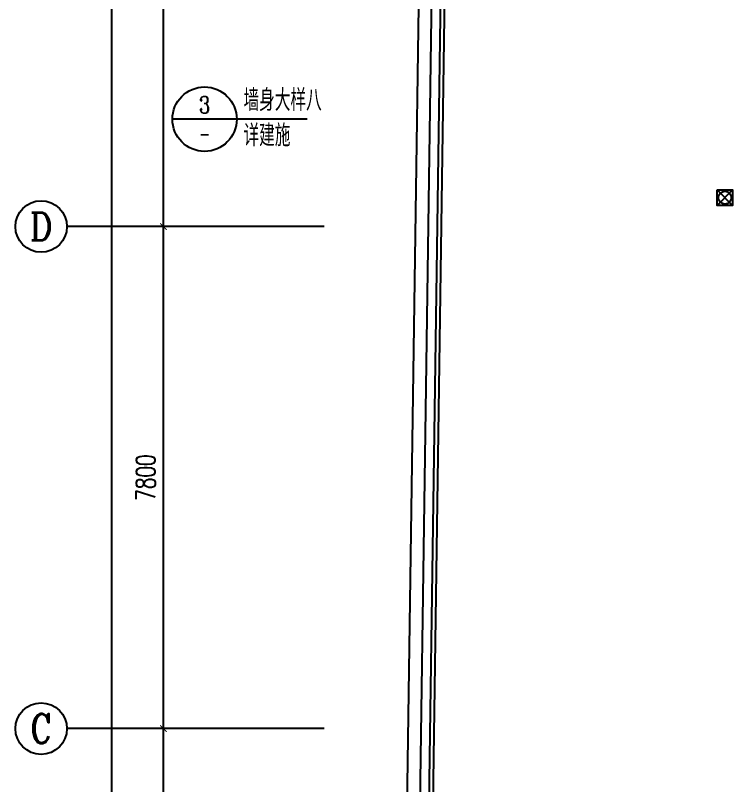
# Model space of a CAD drawing. Header units: millimetres. Extents: x 2680932 to 6187768, y 127588 to 383208.
# Drawn here: x 3057789 to 3068982, y 154742 to 166707 of the extents above; entities that cross this region are included whole.
import ezdxf
from ezdxf.enums import TextEntityAlignment as Align

# ---------------------------------------------------------------- set-up
doc = ezdxf.new("R2010")
doc.units = ezdxf.units.MM
doc.header["$LTSCALE"] = 20
for name, color, linetype in [('AXIS', 3, 'Continuous'), ('AXIS_TEXT', 7, 'Continuous'), ('DIM_IDEN', 3, 'Continuous'), ('PUB_TEXT', 41, 'Continuous'), ('屋面排水', 210, 'Continuous'), ('装饰一', 201, 'Continuous'), ('阳台栏杆', 149, 'Continuous')]:
    doc.layers.add(name, color=color, linetype=linetype)
doc.styles.add('_TCH_AXIS', font='COMPLEX', dxfattribs={"bigfont": 'GBCBIG'})
doc.styles.add('_TCH_DIM', font='SIMPLEX', dxfattribs={"bigfont": 'GBCBIG'})
doc.styles.add('_TCH_DIM_T3', font='SIMPLEX', dxfattribs={"width": 0.705882, "bigfont": 'GBCBIG'})
doc.styles.add('_TCH_LABEL', font='COMPLEX', dxfattribs={"bigfont": 'GBCBIG'})
doc.styles.add('COMPLEX', font='complex')
doc.dimstyles.new('_TCH_ARCH&&100', dxfattribs={"dimtxt": 297.5, "dimasz": 100, "dimexe": 250, "dimexo": 300, "dimgap": 126.25, "dimtad": 1, "dimdec": 0, "dimzin": 0, "dimdsep": 46, "dimtxsty": '_TCH_DIM_T3', "dimblk": 'ARCHTICK', "dimcen": 0.09, "dimclrt": 7, "dimazin": 2, "dimtfac": 1, "dimtdec": 0, "dimtix": 1, "dimtmove": 2, "dimatfit": 3, "dimfxl": 1, "dimtolj": 1, "dimtzin": 0, "dimarcsym": 0})

# ---------------------------------------------------------------- blocks, each defined once
blk = doc.blocks.new('sfdhfgj')
at = {"layer": '屋面排水'}
for p, q in [((-60, 60), (60, -60)), ((-60, -60), (60, 60))]:
    blk.add_line(p, q, dxfattribs=at)
blk.add_lwpolyline([(-60, 60), (60, 60), (60, -60), (-60, -60)], close=True, dxfattribs=at)
blk.add_circle((0, 0), 50, dxfattribs=at)
blk = doc.blocks.new('_ArchTick')
at = {"color": 0, "linetype": 'ByBlock', "lineweight": -3, "const_width": 0.15}
blk.add_lwpolyline([(-0.5, -0.5), (0.5, 0.5)], dxfattribs=at)
blk = doc.blocks.new('*D302')
at = {"layer": 'AXIS', "color": 0, "lineweight": -2, "transparency": 16777216}
for p, q in [((3062289, 155627), (3059839, 155627)), ((3060089, 147827), (3060089, 155627)), ((3062289, 147827), (3059839, 147827))]:
    blk.add_line(p, q, dxfattribs=at)
at = {"layer": 'Defpoints', "color": 0, "transparency": 16777216}
for p in [(3060089, 155627), (3062589, 155627), (3062589, 147827)]:
    blk.add_point(p, dxfattribs=at)
at = {"layer": 'AXIS', "color": 0, "lineweight": -2, "transparency": 16777216, "xscale": 100, "yscale": 100, "zscale": 100}
for p, rotation in [((3060089, 155627), 90), ((3060089, 147827), 270)]:
    blk.add_blockref('_ArchTick', p, dxfattribs=dict(at, rotation=rotation))
at = {"layer": 'AXIS', "color": 7, "transparency": 16777216, "insert": (3059814, 151727), "char_height": 297.5, "attachment_point": 5, "rotation": 90, "style": '_TCH_DIM_T3'}
blk.add_mtext('\\A1;7800', dxfattribs=at)
blk = doc.blocks.new('*D303')
at = {"layer": 'AXIS', "color": 0, "lineweight": -2, "transparency": 16777216}
for p, q in [((3062289, 163427), (3059839, 163427)), ((3060089, 155627), (3060089, 163427)), ((3062289, 155627), (3059839, 155627))]:
    blk.add_line(p, q, dxfattribs=at)
at = {"layer": 'Defpoints', "color": 0, "transparency": 16777216}
for p in [(3060089, 163427), (3062589, 163427), (3062589, 155627)]:
    blk.add_point(p, dxfattribs=at)
at = {"layer": 'AXIS', "color": 0, "lineweight": -2, "transparency": 16777216, "xscale": 100, "yscale": 100, "zscale": 100}
for p, rotation in [((3060089, 163427), 90), ((3060089, 155627), 270)]:
    blk.add_blockref('_ArchTick', p, dxfattribs=dict(at, rotation=rotation))
at = {"layer": 'AXIS', "color": 7, "transparency": 16777216, "insert": (3059814, 159527), "char_height": 297.5, "attachment_point": 5, "rotation": 90, "style": '_TCH_DIM_T3'}
blk.add_mtext('\\A1;7800', dxfattribs=at)
blk = doc.blocks.new('*D304')
at = {"layer": 'AXIS', "color": 0, "lineweight": -2, "transparency": 16777216}
for p, q in [((3062289, 171227), (3059839, 171227)), ((3060089, 163427), (3060089, 171227)), ((3062289, 163427), (3059839, 163427))]:
    blk.add_line(p, q, dxfattribs=at)
at = {"layer": 'Defpoints', "color": 0, "transparency": 16777216}
for p in [(3060089, 171227), (3062589, 171227), (3062589, 163427)]:
    blk.add_point(p, dxfattribs=at)
at = {"layer": 'AXIS', "color": 0, "lineweight": -2, "transparency": 16777216, "xscale": 100, "yscale": 100, "zscale": 100}
for p, rotation in [((3060089, 171227), 90), ((3060089, 163427), 270)]:
    blk.add_blockref('_ArchTick', p, dxfattribs=dict(at, rotation=rotation))
at = {"layer": 'AXIS', "color": 7, "transparency": 16777216, "insert": (3059814, 167327), "char_height": 297.5, "attachment_point": 5, "rotation": 90, "style": '_TCH_DIM_T3'}
blk.add_mtext('\\A1;7800', dxfattribs=at)
blk = doc.blocks.new('*D310')
at = {"layer": 'AXIS', "color": 0, "lineweight": -2, "transparency": 16777216}
for p, q in [((3062289, 210227), (3059039, 210227)), ((3059289, 147827), (3059289, 210227)), ((3062289, 147827), (3059039, 147827))]:
    blk.add_line(p, q, dxfattribs=at)
at = {"layer": 'Defpoints', "color": 0, "transparency": 16777216}
for p in [(3059289, 210227), (3062589, 210227), (3062589, 147827)]:
    blk.add_point(p, dxfattribs=at)
at = {"layer": 'AXIS', "color": 0, "lineweight": -2, "transparency": 16777216, "xscale": 100, "yscale": 100, "zscale": 100}
for p, rotation in [((3059289, 210227), 90), ((3059289, 147827), 270)]:
    blk.add_blockref('_ArchTick', p, dxfattribs=dict(at, rotation=rotation))
at = {"layer": 'AXIS', "color": 7, "transparency": 16777216, "insert": (3059014, 179027), "char_height": 297.5, "attachment_point": 5, "rotation": 90, "style": '_TCH_DIM_T3'}
blk.add_mtext('\\A1;62400', dxfattribs=at)
blk = doc.blocks.new('_AXISO')
blk.add_circle((0, 0), 0.5)
at = {"layer": 'AXIS_TEXT', "style": 'COMPLEX', "width": 1.041667}
blk.add_attdef('A', text='', height=0.56, dxfattribs=at).set_placement((-0.25, -0.28), (0.25, -0.28), align=Align.FIT)

msp = doc.modelspace()

# ---------------------------------------------------------------- linework, layer by layer
at = {"layer": 'AXIS'}
for p, q in [((3062589.1, 163427), (3058589.1, 163427)), ((3062589.1, 155627), (3058589.1, 155627))]:
    msp.add_line(p, q, dxfattribs=at)
at = {"layer": 'DIM_IDEN'}
for p, q in [((3061229.1, 165095.1), (3060229.1, 165095.1)), ((3062323.8, 165095.1), (3061229.1, 165095.1))]:
    msp.add_line(p, q, dxfattribs=at)
msp.add_circle((3060729.1, 165095.1), 500, dxfattribs=at)
at = {"layer": '屋面排水'}
msp.add_circle((3068814.7, 163875.5), 100, dxfattribs=at)
at = {"layer": '装饰一'}
for points in [[(3118431, 178935.7), (3117843.2, 206444, 0.4192246), (3115663, 208497.6), (3089588.7, 207494.7, 0.1889402), (3088585.7, 207056.5), (3064713.2, 183184, 0.1951669), (3064274, 182145), (3063786.7, 148357.2, 0.4109331), (3065540.4, 146531.9), (3093206.1, 145822.5, 0.4559937), (3095651.8, 148496.8), (3095284, 151684.5, -0.4333475), (3116442.2, 176793.8, 0.4050511)], [(3118231.1, 178931.4), (3117643.3, 206439.7, 0.4192246), (3115670.7, 208297.7), (3089596.4, 207294.9, 0.1889402), (3088727.1, 206915.1), (3064854.6, 183042.6, 0.1951669), (3064474, 182142.1), (3063986.7, 148354.4, 0.4109331), (3065545.5, 146731.8), (3093211.2, 146022.4, 0.4559937), (3095453.1, 148473.9), (3095085.3, 151661.3, -0.4333439), (3116431.7, 176993.5, 0.4050511)]]:
    msp.add_lwpolyline(points, format="xyb", close=True, dxfattribs=at)
at = {"layer": '阳台栏杆'}
for points in [[(3111704.2, 176383.4, -0.0524572), (3116424.3, 177133.3, 0.4050511), (3118091.1, 178928.5), (3117503.3, 206436.7, 0.4192246), (3115676.1, 208157.8), (3089601.8, 207155, 0.1889402), (3088826.1, 206816.1), (3064953.6, 182943.6, 0.1951669), (3064614, 182140), (3064126.7, 148352.3, 0.4109331), (3065549.1, 146871.8), (3093214.8, 146162.4, 0.4559937), (3095314, 148457.8), (3094946.3, 151645.1, -0.0272415), (3094789.4, 154127, -0.0272415)], [(3111704.2, 176445.5, -0.0522808), (3116421.1, 177193.2, 0.4050511), (3118031.1, 178927.2), (3117443.3, 206435.4, 0.4192246), (3115678.4, 208097.9), (3089604.1, 207095, 0.1889402), (3088868.6, 206773.6), (3064996.1, 182901.1, 0.1951669), (3064674, 182139.2), (3064186.7, 148351.5, 0.4109331), (3065550.6, 146931.7), (3093216.3, 146222.4, 0.4559937), (3095254.4, 148451), (3094886.7, 151638.1, -0.0272463), (3094729.4, 154127, -0.0272463)]]:
    msp.add_lwpolyline(points, format="xyb", dxfattribs=at)

# ---------------------------------------------------------------- block references
at = {"layer": 'AXIS'}
ref = msp.add_blockref('_AXISO', (3058189.1, 163427), dxfattribs=dict(at, xscale=800, yscale=800, zscale=800))
ref.add_attrib('A', 'D', dxfattribs={"layer": 'AXIS_TEXT', "height": 435.3, "style": '_TCH_AXIS'}).set_placement((3058012.9, 163209.4), (3058365.2, 163209.4), align=Align.FIT)
ref = msp.add_blockref('_AXISO', (3058189.1, 155627), dxfattribs=dict(at, xscale=800, yscale=800, zscale=800))
ref.add_attrib('A', 'C', dxfattribs={"layer": 'AXIS_TEXT', "height": 455.7, "style": '_TCH_AXIS'}).set_placement((3058026.3, 155399.2), (3058351.8, 155399.2), align=Align.FIT)
at = {"layer": '屋面排水', "xscale": 2, "yscale": 2, "zscale": 2}
msp.add_blockref('sfdhfgj', (3068814.7, 163875.5), dxfattribs=at)

# ---------------------------------------------------------------- texts
at = {"layer": 'PUB_TEXT', "style": '_TCH_DIM'}
for s, p in [('墙身大样八', (3061334.1, 165222.5)), ('详建施', (3061334.1, 164673.6))]:
    msp.add_text(s, height=337.59, dxfattribs=at).set_placement(p)
at = {"layer": 'PUB_TEXT', "style": '_TCH_LABEL'}
msp.add_text('3', height=261, dxfattribs=at).set_placement((3060642.1, 165187.7), (3060816.1, 165187.7), align=Align.FIT)
at = {"layer": 'PUB_TEXT', "style": '_TCH_LABEL', "width": 0.777778}
msp.add_text('-', height=261, dxfattribs=at).set_placement((3060642.1, 164741.6), (3060816.1, 164741.6), align=Align.FIT)

# ---------------------------------------------------------------- dimensions: what is measured, and where the dimension line sits
at = {"layer": 'AXIS'}
for p1, p2, distance, picture, middle in [((3062589.1, 147827), (3062589.1, 210227), 3300, '*D310', (3059014.1, 179027)), ((3062589.1, 163427), (3062589.1, 171227), 2500, '*D304', (3059814.1, 167327)), ((3062589.1, 155627), (3062589.1, 163427), 2500, '*D303', (3059814.1, 159527)), ((3062589.1, 147827), (3062589.1, 155627), 2500, '*D302', (3059814.1, 151727))]:
    dim = msp.add_aligned_dim(p1=p1, p2=p2, distance=distance, dimstyle='_TCH_ARCH&&100', dxfattribs=at)
    dim.commit()
    dim.dimension.update_dxf_attribs({"geometry": picture, "text_midpoint": middle})

doc.saveas('drawing.dxf')
